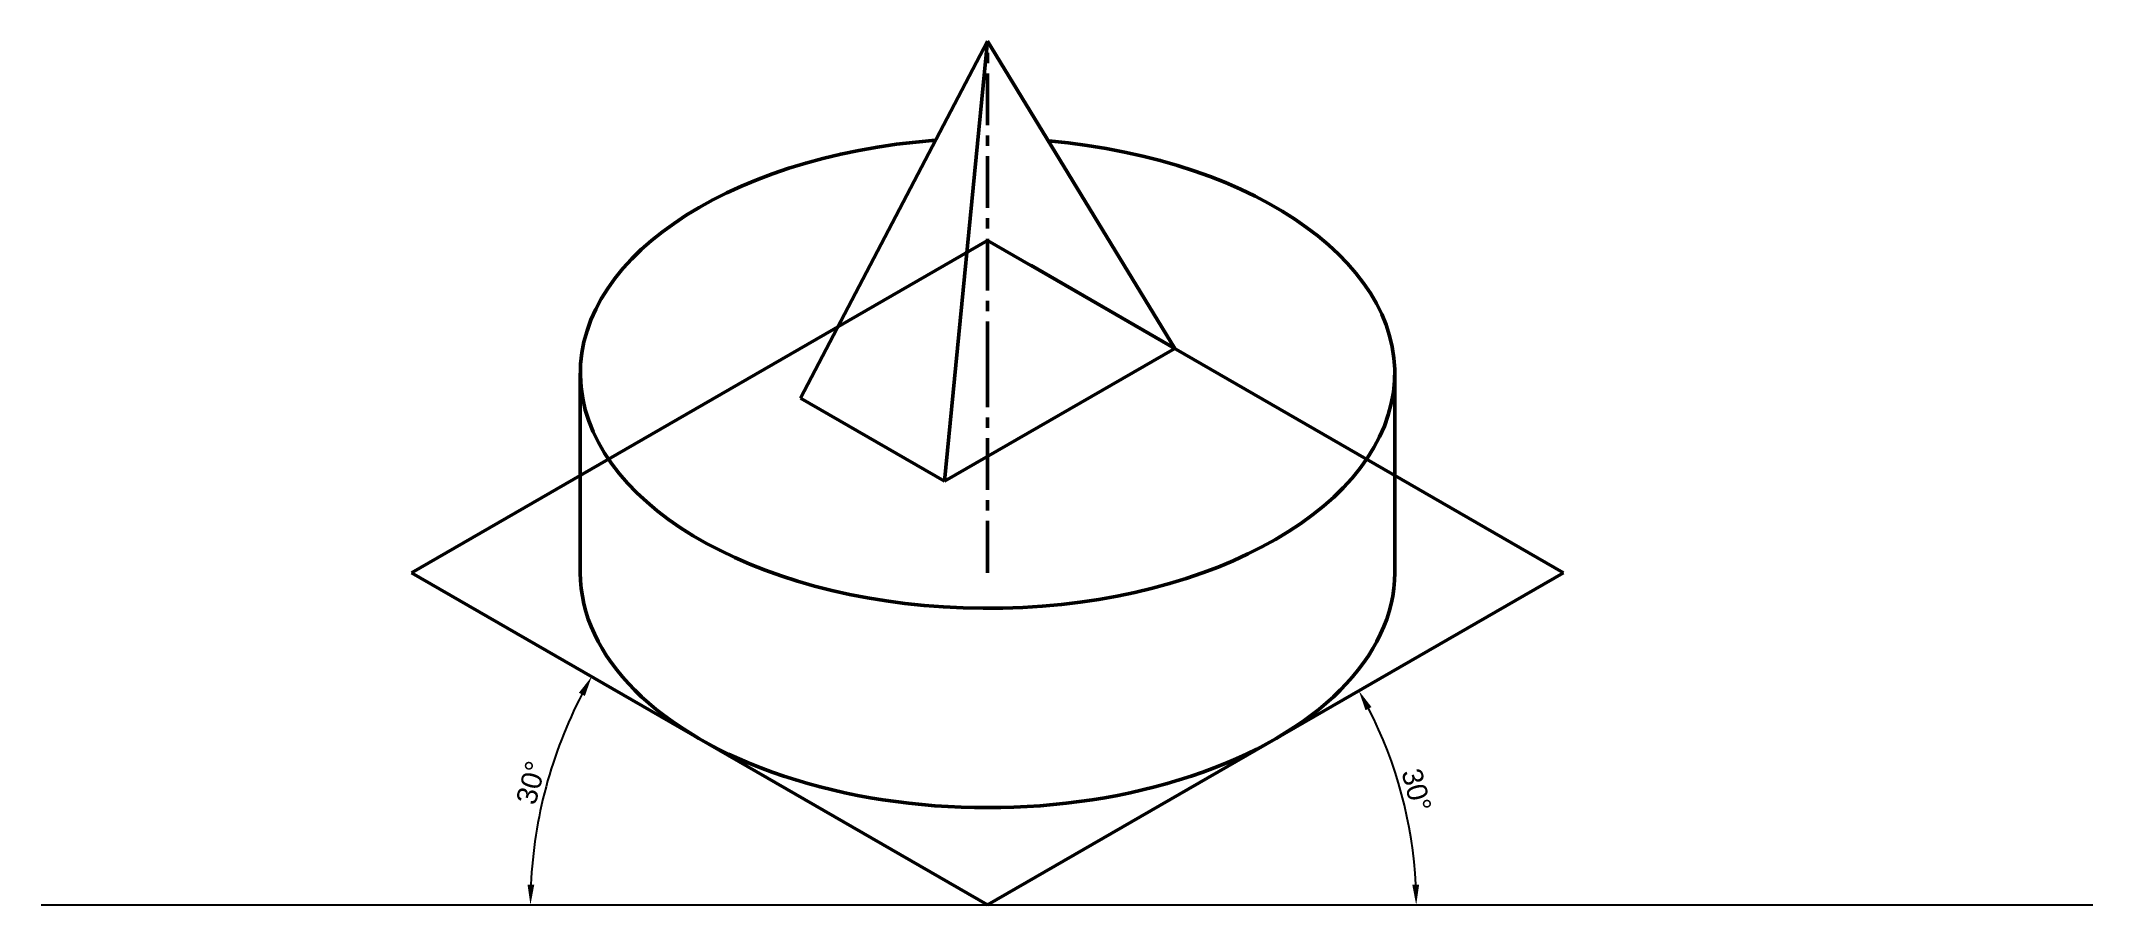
# Paper-space layout '7' of a CAD drawing. Header units: millimetres. Extents: x 25 to 277, y 58 to 164.
import ezdxf

# ---------------------------------------------------------------- set-up
doc = ezdxf.new("R2010")
doc.units = ezdxf.units.MM
doc.linetypes.add('CENTER', pattern=[50.8, 31.75, -6.35, 6.35, -6.35])
doc.styles.get("Standard").update_dxf_attribs({"font": 'arial.ttf'})
doc.dimstyles.new('ISO-25', dxfattribs={"dimtxt": 2.5, "dimasz": 2.5, "dimexe": 1.25, "dimexo": 0.625, "dimtad": 1, "dimtxsty": 'Standard', "dimcen": 2.5, "dimadec": 0, "dimazin": 0, "dimtfac": 1, "dimtmove": 0, "dimatfit": 3, "dimfxl": 1, "dimarcsym": 0})

# ---------------------------------------------------------------- blocks, each defined once
blk = doc.blocks.new('*D34')
at = {"color": 0, "lineweight": -2, "transparency": 16777216}
blk.add_arc((140.79, 57.54), 56.12, 152.5528, 177.4472, dxfattribs=at)
at = {"color": 0, "lineweight": 15, "transparency": 16777216}
for points in [[(90.62, 83.61), (91.35, 83.21), (92.19, 85.6)], [(85.14, 60.03), (84.31, 60.05), (84.67, 57.54)]]:
    blk.add_solid(points, dxfattribs=at)
at = {"layer": 'Defpoints', "color": 0, "lineweight": 15, "transparency": 16777216}
for p in [(70.09, 98.36), (88.06, 76.73), (24.58, 57.54), (140.79, 57.54), (276.51, 57.54)]:
    blk.add_point(p, dxfattribs=at)
at = {"color": 0, "transparency": 16777216, "insert": (84.75, 72.56), "char_height": 2.5, "attachment_point": 5, "rotation": 75}
blk.add_mtext('30°', dxfattribs=at)
blk = doc.blocks.new('*D35')
at = {"color": 0, "lineweight": -2, "transparency": 16777216}
blk.add_arc((140.79, 57.54), 52.63, 2.7218, 27.2782, dxfattribs=at)
at = {"color": 0, "lineweight": 15, "transparency": 16777216}
for points in [[(187.2, 81.46), (187.93, 81.86), (186.37, 83.86)], [(193.78, 60.05), (192.94, 60.03), (193.42, 57.54)]]:
    blk.add_solid(points, dxfattribs=at)
at = {"layer": 'Defpoints', "color": 0, "lineweight": 15, "transparency": 16777216}
for p in [(211.49, 98.36), (192.62, 66.68), (24.58, 57.54), (140.79, 57.54), (276.51, 57.54)]:
    blk.add_point(p, dxfattribs=at)
at = {"color": 0, "transparency": 16777216, "insert": (193.46, 71.65), "char_height": 2.5, "attachment_point": 5, "rotation": 285}
blk.add_mtext('30°', dxfattribs=at)

psp = doc.layouts.new('7')

# ---------------------------------------------------------------- linework, layer by layer
at = {"lineweight": 50}
for p, q in [((140.789, 163.672), (117.811, 119.79)), ((140.789, 163.672), (135.486, 109.585)), ((140.789, 163.672), (163.767, 125.913)), ((140.789, 139.18), (70.086, 98.36)), ((211.491, 98.36), (140.789, 139.18)), ((163.767, 125.913), (146.091, 136.118)), ((135.486, 109.585), (163.767, 125.913)), ((90.795, 98.36), (90.795, 122.852)), ((190.783, 98.36), (190.783, 122.852)), ((117.811, 119.79), (135.486, 109.585)), ((70.086, 98.36), (140.789, 57.54)), ((140.789, 57.54), (211.491, 98.36))]:
    psp.add_line(p, q, dxfattribs=at)
at = {"linetype": 'CENTER', "lineweight": 50, "ltscale": 0.2}
for p, q in [((140.789, 122.852), (140.789, 163.672)), ((140.789, 98.36), (140.789, 122.852))]:
    psp.add_line(p, q, dxfattribs=at)
psp.add_line((24.582, 57.54), (276.511, 57.54))
at = {"lineweight": 50}
for centre, start_param, end_param in [((140.789, 122.852), 4.8404413, 10.8455298), ((140.789, 98.36), 6.2831853, 9.424778)]:
    psp.add_ellipse(centre, major_axis=(-49.994, 0), ratio=0.5773503, start_param=start_param, end_param=end_param, dxfattribs=at)

# ---------------------------------------------------------------- dimensions: what is measured, and where the dimension line sits
for base, line2, picture, middle in [((88.057, 76.733), ((70.086, 98.36), (140.789, 57.54)), '*D34', (84.747, 72.556)), ((192.621, 66.679), ((140.789, 57.54), (211.491, 98.36)), '*D35', (193.464, 71.654))]:
    dim = psp.add_angular_dim_2l(base=base, line1=((24.582, 57.54), (276.511, 57.54)), line2=line2, dimstyle='ISO-25')
    dim.commit()
    dim.dimension.update_dxf_attribs({"geometry": picture, "text_midpoint": middle})

doc.saveas('drawing.dxf')
